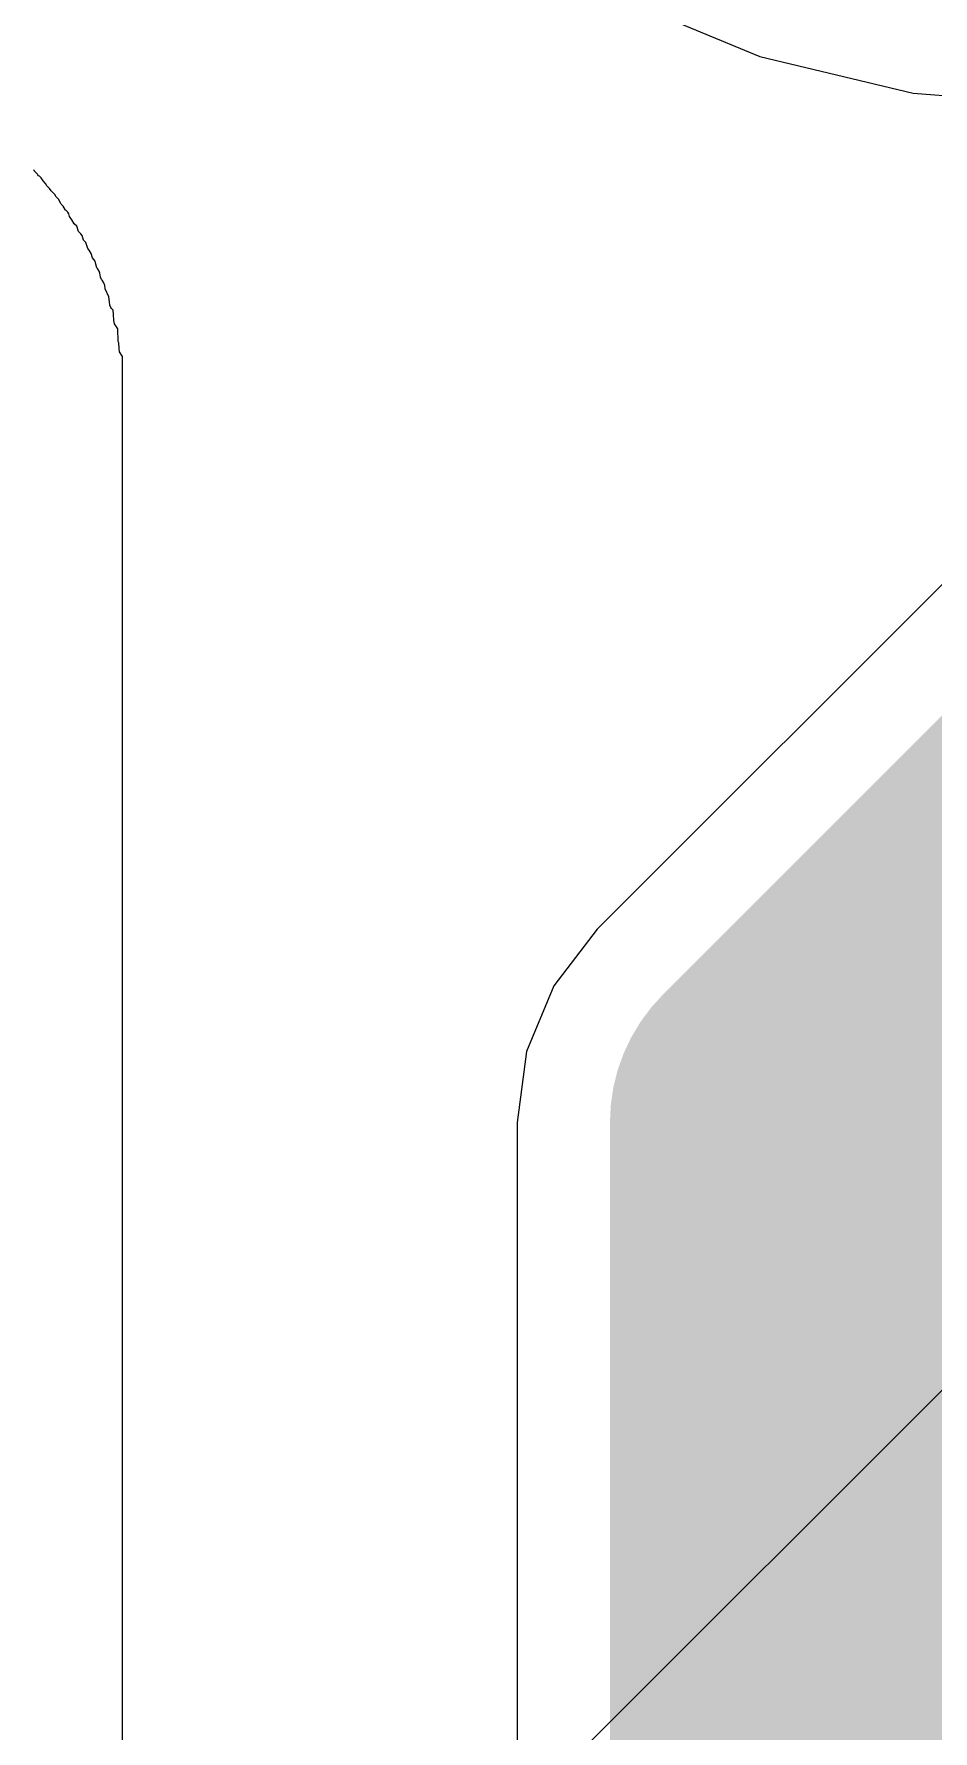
# Model space of a CAD drawing. Header units: inches. Extents: x -0.8 to 12, y -0.1 to 3.7.
# Drawn here: x 0.3483 to 0.4478, y 1.5346 to 1.7225 of the extents above; entities that cross this region are included whole.
import ezdxf

# ---------------------------------------------------------------- set-up
doc = ezdxf.new("R2010")
doc.units = ezdxf.units.IN
doc.header["$MEASUREMENT"] = 0
for name, color, linetype in [('Bottom Layer', 5, 'Continuous'), ('Bottom Overlay', 54, 'Continuous'), ('Top Layer', 1, 'Continuous')]:
    doc.layers.add(name, color=color, linetype=linetype)

msp = doc.modelspace()

# ---------------------------------------------------------------- linework, layer by layer
at = {"layer": 'Bottom Layer'}
for p, q in [((0.41244, 1.72669), (0.42857, 1.72)), ((0.42857, 1.72), (0.44555, 1.71593)), ((0.50496, 1.71775), (0.4106, 1.6234)), ((0.44555, 1.71593), (0.46295, 1.71456)), ((0.4106, 1.6234), (0.4058, 1.61713)), ((0.4058, 1.61713), (0.40277, 1.60983)), ((0.40277, 1.60983), (0.40174, 1.602)), ((0.40174, 1.602), (0.40174, 0.844))]:
    msp.add_line(p, q, dxfattribs=at)
for points in [[(0.432, 1.602, 0.04, 0.04, 0), (0.55819, 1.72819, 0.04, 0.04, 0)], [(0.432, 0.844, 0.04, 0.04, 0), (0.432, 1.602, 0.04, 0.04, 0)]]:
    msp.add_lwpolyline(points, format="xyseb", dxfattribs=at)
msp.add_lwpolyline([(0.422, 1.602, 0.02, 0.02, 1), (0.442, 1.602, 0.02, 0.02, 1)], format="xyseb", close=True, dxfattribs=at)
msp.add_lwpolyline([(0.422, 1.602, 0.02, 0.02, 1), (0.442, 1.602, 0.02, 0.02, 1)], format="xyseb", close=True, dxfattribs=at)
at = {"layer": 'Bottom Overlay'}
for p, q in [((0.34829, 1.70735), (0.34824, 1.70745)), ((0.34865, 1.70698), (0.34829, 1.70735)), ((0.3487, 1.70688), (0.34865, 1.70698)), ((0.34878, 1.7068), (0.3487, 1.70688)), ((0.34888, 1.70675), (0.34878, 1.7068)), ((0.34906, 1.70657), (0.34888, 1.70675)), ((0.34927, 1.70621), (0.34906, 1.70657)), ((0.34953, 1.70595), (0.34927, 1.70621)), ((0.34968, 1.70569), (0.34953, 1.70595)), ((0.34999, 1.70538), (0.34968, 1.70569)), ((0.35015, 1.70512), (0.34999, 1.70538)), ((0.35056, 1.70471), (0.35015, 1.70512)), ((0.35072, 1.70445), (0.35056, 1.70471)), ((0.35098, 1.70419), (0.35072, 1.70445)), ((0.35123, 1.70373), (0.35098, 1.70419)), ((0.35129, 1.70363), (0.35123, 1.70373)), ((0.35149, 1.70342), (0.35129, 1.70363)), ((0.3517, 1.70306), (0.35149, 1.70342)), ((0.35175, 1.70295), (0.3517, 1.70306)), ((0.35183, 1.70293), (0.35175, 1.70295)), ((0.35201, 1.70275), (0.35183, 1.70293)), ((0.35214, 1.70257), (0.35201, 1.70275)), ((0.35221, 1.70228), (0.35214, 1.70257)), ((0.35247, 1.70192), (0.35221, 1.70228)), ((0.35273, 1.70146), (0.35247, 1.70192)), ((0.35299, 1.7012), (0.35273, 1.70146)), ((0.3532, 1.70063), (0.35299, 1.7012)), ((0.35345, 1.70037), (0.3532, 1.70063)), ((0.35358, 1.70019), (0.35345, 1.70037)), ((0.35366, 1.69991), (0.35358, 1.70019)), ((0.35376, 1.69965), (0.35366, 1.69991)), ((0.354, 1.69942), (0.35376, 1.69965)), ((0.35413, 1.69908), (0.354, 1.69942)), ((0.35423, 1.69872), (0.35413, 1.69908)), ((0.35438, 1.69856), (0.35423, 1.69872)), ((0.35459, 1.6982), (0.35438, 1.69856)), ((0.35475, 1.69769), (0.35459, 1.6982)), ((0.3549, 1.69753), (0.35475, 1.69769)), ((0.35503, 1.69735), (0.3549, 1.69753)), ((0.35511, 1.69702), (0.35503, 1.69735)), ((0.35521, 1.6966), (0.35511, 1.69702)), ((0.35529, 1.69652), (0.35521, 1.6966)), ((0.35549, 1.69621), (0.35529, 1.69652)), ((0.35555, 1.69601), (0.35549, 1.69621)), ((0.35562, 1.69557), (0.35555, 1.69601)), ((0.35573, 1.69531), (0.35562, 1.69557)), ((0.3558, 1.69523), (0.35573, 1.69531)), ((0.35601, 1.69492), (0.3558, 1.69523)), ((0.35609, 1.69464), (0.35601, 1.69492)), ((0.35614, 1.69428), (0.35609, 1.69464)), ((0.35655, 1.6934), (0.35614, 1.69428)), ((0.35661, 1.69283), (0.35655, 1.6934)), ((0.35666, 1.69247), (0.35661, 1.69283)), ((0.35676, 1.69221), (0.35666, 1.69247)), ((0.35686, 1.69211), (0.35676, 1.69221)), ((0.35691, 1.69201), (0.35686, 1.69211)), ((0.35702, 1.6919), (0.35691, 1.69201)), ((0.35707, 1.69144), (0.35702, 1.6919)), ((0.35712, 1.69077), (0.35707, 1.69144)), ((0.35717, 1.6904), (0.35712, 1.69077)), ((0.35753, 1.68984), (0.35717, 1.6904)), ((0.35759, 1.68844), (0.35753, 1.68984)), ((0.35764, 1.68829), (0.35759, 1.68844)), ((0.35769, 1.68767), (0.35764, 1.68829)), ((0.35774, 1.68731), (0.35769, 1.68767)), ((0.35805, 1.68679), (0.35774, 1.68731)), ((0.3581, 1.23393), (0.35805, 1.68679))]:
    msp.add_line(p, q, dxfattribs=at)
at = {"layer": 'Top Layer'}
for p, q in [((0.41244, 1.72669), (0.42857, 1.72)), ((0.42857, 1.72), (0.44555, 1.71593)), ((0.44555, 1.71593), (0.46295, 1.71456)), ((0.5637, 1.68733), (0.15119, 1.27481))]:
    msp.add_line(p, q, dxfattribs=at)
msp.add_lwpolyline([(0.162, 1.264, 0.01, 0.01, 0), (0.57899, 1.68099, 0.01, 0.01, 0)], format="xyseb", dxfattribs=at)

doc.saveas('drawing.dxf')
